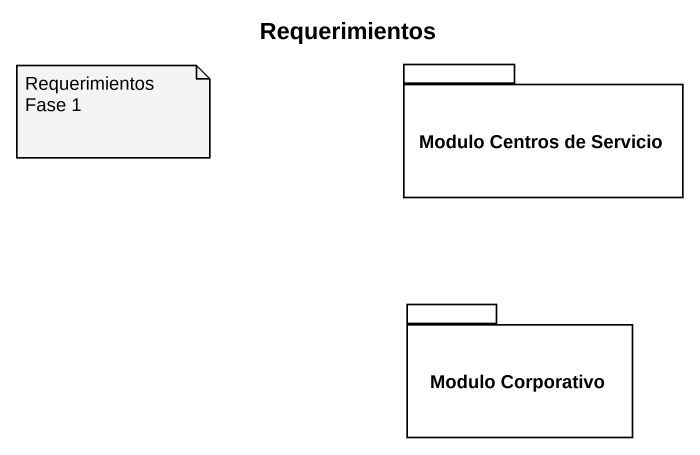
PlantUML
@startuml
title Requerimientos
package "Modulo Centros de Servicio" as Modulo_Centros_de_Servicio {
}
package "Modulo Corporativo" as Modulo_Corporativo {
}
note as N1
  Requerimientos Fase 1
end note
@enduml
